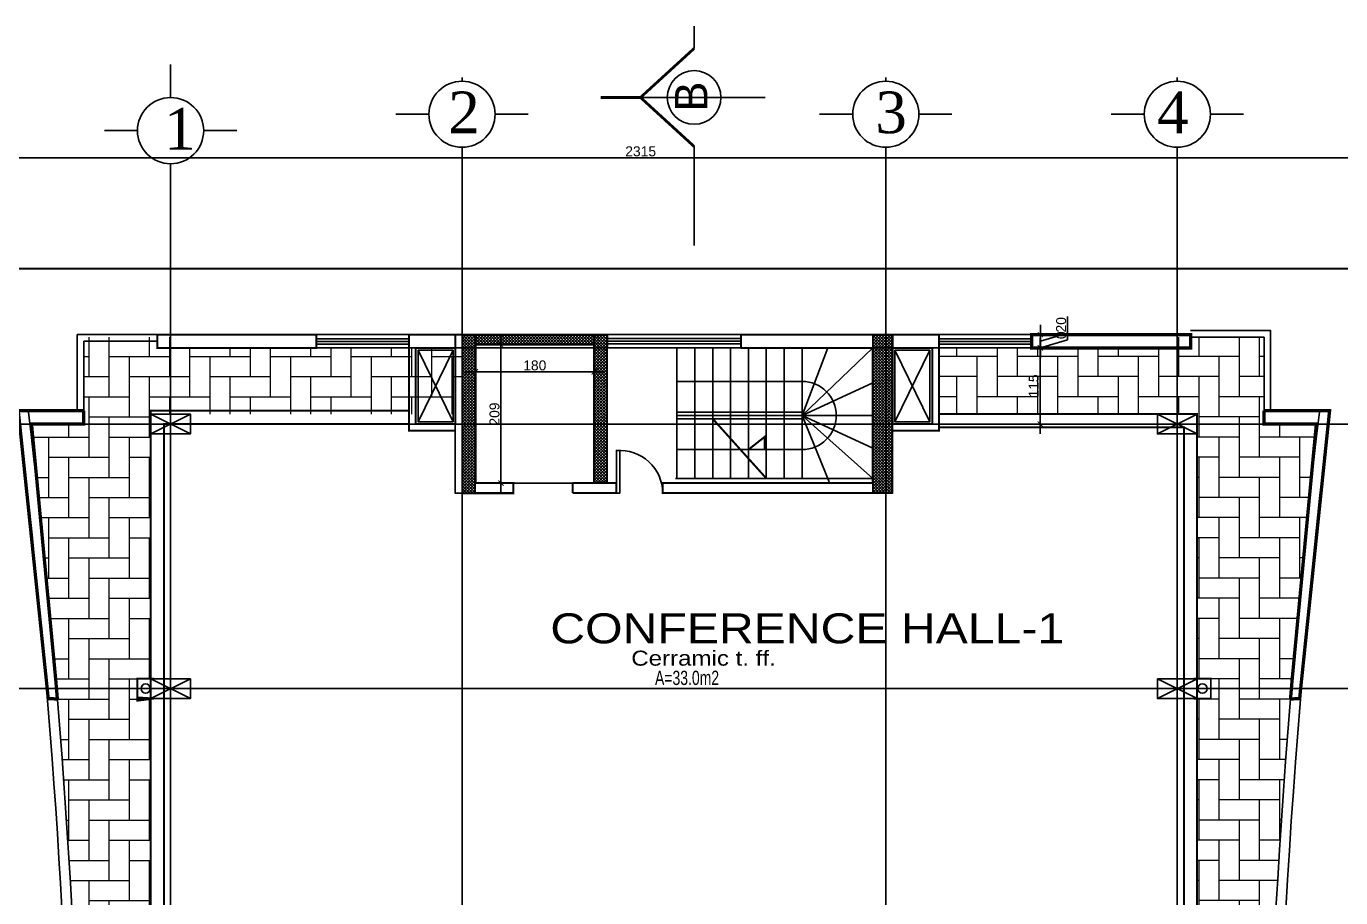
# Model space of a CAD drawing. Extents: x 250879 to 348495, y -51522 to -9360.
# Drawn here: x 294194 to 296180, y -41288 to -39971 of the extents above; entities that cross this region are included whole.
import ezdxf

# ---------------------------------------------------------------- set-up
doc = ezdxf.new("R2010")
doc.units = 0
doc.layers.get('0').update_dxf_attribs({"linetype": 'CONTINUOUS'})
doc.layers.get('DEFPOINTS').update_dxf_attribs({"color": 9, "linetype": 'CONTINUOUS'})
for name, color, linetype, lineweight in [('A-text finishing', 6, 'CONTINUOUS', 13), ('A-text function', 30, 'CONTINUOUS', 20), ('FURN', 126, 'CONTINUOUS', 9)]:
    doc.layers.add(name, color=color, linetype=linetype, lineweight=lineweight)
for name, color, linetype in [('AXIS', 1, 'CONTINUOUS'), ('COLUMN', 5, 'CONTINUOUS'), ('DIM', 3, 'CONTINUOUS'), ('FURNITURE', 4, 'CONTINUOUS'), ('TEXT', 3, 'CONTINUOUS'), ('WALL', 7, 'CONTINUOUS'), ('WALL1', 2, 'CONTINUOUS')]:
    doc.layers.add(name, color=color, linetype=linetype)
doc.styles.add('ARIAL', font='BOD_CR.TTF', dxfattribs={"width": 1.199999999999999})
doc.styles.get("Standard").update_dxf_attribs({"font": 'sanss___.ttf', "height": 15})
doc.styles.add('style2', font='romantic.ttf', dxfattribs={"height": 50})
doc.dimstyles.new('STANDARD$0', dxfattribs={"dimscale": 0, "dimtxt": 12, "dimasz": 8, "dimexe": 15, "dimexo": 0.0625, "dimgap": 2, "dimtad": 1, "dimdec": 0, "dimzin": 0, "dimdsep": 46, "dimtxsty": 'Standard', "dimblk1": 'ARCHTICK', "dimblk2": 'ARCHTICK', "dimsah": 1, "dimcen": 0.09, "dimdle": 15, "dimclrd": 3, "dimclre": 3, "dimclrt": 3, "dimazin": 0, "dimtfac": 1, "dimtdec": 0, "dimtofl": 0, "dimtmove": 1, "dimatfit": 3, "dimldrblk": 'ARCHTICK', "dimfxl": 1.045499999999997, "dimfxlon": 1, "dimtolj": 1, "dimtzin": 0, "dimarcsym": 0})
pattern_1 = [(45, (14986.11598237097, -20279.16520215265), (-2.245064030267288, 2.245064030267288), []), (135, (14986.11598237097, -20279.16520215265), (-2.245064030267288, -2.245064030267288), [])]

# ---------------------------------------------------------------- blocks, each defined once
blk = doc.blocks.new('_ARCHTICK')
at = {"color": 0, "linetype": 'ByBlock', "const_width": 0.15}
blk.add_lwpolyline([(-0.5, -0.5), (0.5, 0.5)], dxfattribs=at)
blk = doc.blocks.new('*D22')
at = {"layer": 'DEFPOINTS', "color": 0, "linetype": 'Continuous', "transparency": 16777216}
for p in [(159633.4182129309, -32668.27155287028), (157318.4182129309, -32770.04197744268), (159633.4182129309, -32770.04197744268)]:
    blk.add_point(p, dxfattribs=at)
at = {"layer": 'WALL', "color": 3, "linetype": 'Continuous', "lineweight": -2, "transparency": 16777216}
for p, q in [((157318.4182129309, -32669.31705287028), (157318.4182129309, -32653.27155287028)), ((159633.4182129309, -32669.31705287028), (159633.4182129309, -32653.27155287028)), ((157303.4182129309, -32668.27155287028), (159648.4182129309, -32668.27155287028))]:
    blk.add_line(p, q, dxfattribs=at)
at = {"layer": 'WALL', "color": 3, "linetype": 'Continuous', "lineweight": -2, "transparency": 16777216, "xscale": 8, "yscale": 8, "zscale": 8, "rotation": 180}
blk.add_blockref('_ARCHTICK', (157318.4182129309, -32668.27155287028), dxfattribs=at)
at = {"layer": 'WALL', "color": 3, "linetype": 'Continuous', "lineweight": -2, "transparency": 16777216, "xscale": 8, "yscale": 8, "zscale": 8}
blk.add_blockref('_ARCHTICK', (159633.4182129309, -32668.27155287028), dxfattribs=at)
at = {"layer": 'WALL', "color": 3, "linetype": 'Continuous', "transparency": 16777216, "insert": (158475.9182129309, -32658.53492735588), "char_height": 15, "attachment_point": 5}
blk.add_mtext('\\A1;2315', dxfattribs=at)
blk = doc.blocks.new('COLUMN')
at = {"layer": 'AXIS'}
for p, q in [((236924.6994773077, -9644.256519553426), (236984.6994773077, -9674.256519553426)), ((236984.6994773077, -9644.256519553426), (236924.6994773077, -9674.256519553426))]:
    blk.add_line(p, q, dxfattribs=at)
at = {"layer": 'COLUMN'}
blk.add_lwpolyline([(236924.6994773077, -9644.256519553426), (236984.6994773077, -9644.256519553426), (236984.6994773077, -9674.256519553426), (236924.6994773077, -9674.256519553426)], close=True, dxfattribs=at)
blk = doc.blocks.new('*D1985')
at = {"layer": 'DEFPOINTS', "color": 0, "linetype": 'Continuous', "transparency": 16777216}
for p in [(295673.2597808946, -40456.8335801827), (295726.1825506064, -40456.8335801827), (295666.1825506064, -40571.99816644875)]:
    blk.add_point(p, dxfattribs=at)
at = {"layer": 'WALL', "color": 3, "linetype": 'Continuous', "lineweight": -2, "transparency": 16777216}
for p, q in [((295725.1370506064, -40456.8335801827), (295741.1825506064, -40456.8335801827)), ((295726.1825506064, -40586.99816644875), (295726.1825506064, -40441.8335801827)), ((295725.1370506064, -40571.99816644875), (295741.1825506064, -40571.99816644875))]:
    blk.add_line(p, q, dxfattribs=at)
at = {"layer": 'WALL', "color": 3, "linetype": 'Continuous', "lineweight": -2, "transparency": 16777216, "xscale": 8, "yscale": 8, "zscale": 8}
for p, rotation in [((295726.1825506064, -40456.8335801827), 90), ((295726.1825506064, -40571.99816644875), 270)]:
    blk.add_blockref('_ARCHTICK', p, dxfattribs=dict(at, rotation=rotation))
at = {"layer": 'WALL', "color": 3, "linetype": 'Continuous', "transparency": 16777216, "insert": (295716.4562131578, -40514.41587331567), "char_height": 15, "attachment_point": 5, "rotation": 90}
blk.add_mtext('\\A1;115', dxfattribs=at)
blk = doc.blocks.new('*D1986')
at = {"layer": 'DEFPOINTS', "color": 0, "linetype": 'Continuous', "transparency": 16777216}
for p in [(294902.0736401678, -40452.35892066053), (294911.2821505527, -40452.35892066053), (294902.0736401678, -40661.41384755042)]:
    blk.add_point(p, dxfattribs=at)
at = {"layer": 'WALL', "color": 3, "linetype": 'Continuous', "lineweight": -2, "transparency": 16777216}
for p, q in [((294911.2821505527, -40676.41384755042), (294911.2821505527, -40437.35892066053)), ((294910.2366505527, -40452.35892066053), (294926.2821505527, -40452.35892066053)), ((294910.2366505527, -40661.41384755042), (294926.2821505527, -40661.41384755042))]:
    blk.add_line(p, q, dxfattribs=at)
at = {"layer": 'WALL', "color": 3, "linetype": 'Continuous', "lineweight": -2, "transparency": 16777216, "xscale": 8, "yscale": 8, "zscale": 8}
for p, rotation in [((294911.2821505527, -40452.35892066053), 90), ((294911.2821505527, -40661.41384755042), 270)]:
    blk.add_blockref('_ARCHTICK', p, dxfattribs=dict(at, rotation=rotation))
at = {"layer": 'WALL', "color": 3, "linetype": 'Continuous', "transparency": 16777216, "insert": (294901.5558131041, -40556.88638410543), "char_height": 15, "attachment_point": 5, "rotation": 90}
blk.add_mtext('\\A1;209', dxfattribs=at)
blk = doc.blocks.new('*D1987')
at = {"layer": 'DEFPOINTS', "color": 0, "linetype": 'Continuous', "transparency": 16777216}
for p in [(294872.4762787087, -40483.25682378446), (294872.4762787087, -40493.11784974261), (295052.2444552114, -40483.25682378446)]:
    blk.add_point(p, dxfattribs=at)
at = {"layer": 'WALL', "color": 3, "linetype": 'Continuous', "lineweight": -2, "transparency": 16777216}
for p, q in [((295067.2444552114, -40493.11784974261), (294857.4762787087, -40493.11784974261)), ((294872.4762787087, -40492.07234974261), (294872.4762787087, -40508.11784974261)), ((295052.2444552114, -40492.07234974261), (295052.2444552114, -40508.11784974261))]:
    blk.add_line(p, q, dxfattribs=at)
at = {"layer": 'WALL', "color": 3, "linetype": 'Continuous', "lineweight": -2, "transparency": 16777216, "xscale": 8, "yscale": 8, "zscale": 8, "rotation": 180}
blk.add_blockref('_ARCHTICK', (294872.4762787087, -40493.11784974261), dxfattribs=at)
at = {"layer": 'WALL', "color": 3, "linetype": 'Continuous', "lineweight": -2, "transparency": 16777216, "xscale": 8, "yscale": 8, "zscale": 8}
blk.add_blockref('_ARCHTICK', (295052.2444552114, -40493.11784974261), dxfattribs=at)
at = {"layer": 'WALL', "color": 3, "linetype": 'Continuous', "transparency": 16777216, "insert": (294962.3603669601, -40483.39151229405), "char_height": 15, "attachment_point": 5}
blk.add_mtext('\\A1;180', dxfattribs=at)
blk = doc.blocks.new('*D1988')
at = {"layer": 'DEFPOINTS', "color": 0, "linetype": 'Continuous', "transparency": 16777216}
for p in [(295673.4261351922, -40456.8335801827), (295719.4759709649, -40456.83358018203), (295726.348904904, -40456.83358018203)]:
    blk.add_point(p, dxfattribs=at)
at = {"layer": 'WALL', "color": 3, "linetype": 'Continuous', "lineweight": -2, "transparency": 16777216}
for p, q in [((295767.5279172497, -40444.47987647866), (295767.5279172497, -40430.93255137578)), ((295725.303404904, -40456.8335801827), (295741.348904904, -40456.8335801827)), ((295725.303404904, -40456.83358018203), (295741.348904904, -40456.83358018203)), ((295726.348904904, -40456.83358018236), (295767.5279172497, -40444.47987647866)), ((295726.348904904, -40456.83358018203), (295726.348904904, -40448.83358018203)), ((295726.348904904, -40456.8335801827), (295726.348904904, -40464.8335801827)), ((295726.348904904, -40456.8335801827), (295726.348904904, -40456.83358018203))]:
    blk.add_line(p, q, dxfattribs=at)
at = {"layer": 'WALL', "color": 3, "linetype": 'Continuous', "lineweight": -2, "transparency": 16777216, "xscale": 8, "yscale": 8, "zscale": 8}
for p, rotation in [((295726.348904904, -40456.8335801827), 90), ((295726.348904904, -40456.83358018203), 270)]:
    blk.add_blockref('_ARCHTICK', p, dxfattribs=dict(at, rotation=rotation))
at = {"layer": 'WALL', "color": 3, "linetype": 'Continuous', "transparency": 16777216, "insert": (295757.8015798011, -40437.70621392717), "char_height": 15, "attachment_point": 5, "rotation": 90}
blk.add_mtext('\\A1;0', dxfattribs=at)
blk = doc.blocks.new('*D1989')
at = {"layer": 'DEFPOINTS', "color": 0, "linetype": 'Continuous', "transparency": 16777216}
for p in [(295719.4759709649, -40436.83358018268), (295726.348904904, -40436.83358018268), (295719.4759709649, -40456.83358018203)]:
    blk.add_point(p, dxfattribs=at)
at = {"layer": 'WALL', "color": 3, "linetype": 'Continuous', "lineweight": -2, "transparency": 16777216}
for p, q in [((295767.5279172497, -40434.47987647865), (295767.5279172497, -40409.28646084079)), ((295725.303404904, -40436.83358018268), (295741.348904904, -40436.83358018268)), ((295726.348904904, -40471.83358018203), (295726.348904904, -40421.83358018268)), ((295726.348904904, -40446.83358018236), (295767.5279172497, -40434.47987647865)), ((295725.303404904, -40456.83358018203), (295741.348904904, -40456.83358018203))]:
    blk.add_line(p, q, dxfattribs=at)
at = {"layer": 'WALL', "color": 3, "linetype": 'Continuous', "lineweight": -2, "transparency": 16777216, "xscale": 8, "yscale": 8, "zscale": 8}
for p, rotation in [((295726.348904904, -40436.83358018268), 90), ((295726.348904904, -40456.83358018203), 270)]:
    blk.add_blockref('_ARCHTICK', p, dxfattribs=dict(at, rotation=rotation))
at = {"layer": 'WALL', "color": 3, "linetype": 'Continuous', "transparency": 16777216, "insert": (295757.8015798011, -40421.88316865967), "char_height": 15, "attachment_point": 5, "rotation": 90}
blk.add_mtext('\\A1;20', dxfattribs=at)
blk = doc.blocks.new('ST')
at = {"layer": 'WALL', "linetype": 'Continuous'}
for p, q in [((289093.859654509, -12839.65465547016), (289282.859654509, -12839.65465547016)), ((289093.859654509, -12942.85053310881), (289282.859654509, -12942.85053310881))]:
    blk.add_line(p, q, dxfattribs=at)
at = {"layer": 'WALL', "linetype": 'Continuous', "const_width": 3}
for points in [[(289147.859654509, -12896.25259428949), (289228.859654509, -12986.40454898872)], [(289201.859654509, -12942.85053310881), (289226.3891289011, -12923.43891227071), (289226.3891289011, -12942.85053310881)]]:
    blk.add_lwpolyline(points, dxfattribs=at)
at = {"layer": 'WALL', "linetype": 'Continuous'}
blk.add_arc((289282.859654509, -12891.25259428949), 51.59793881932274, 270, 90, dxfattribs=at)
blk = doc.blocks.new('sec')
at = {"layer": 'WALL'}
for p, q in [((0, 105.8532076054325), (0, 319.4481774866144)), ((0, 105.8532076054325), (-115.7147705813695, 0)), ((-115.7147705813695, 0), (153.6676689041051, 0)), ((0, -105.8532076054325), (0, -153.7743780556848))]:
    blk.add_line(p, q, dxfattribs=at)
at = {"layer": 'WALL', "const_width": 6}
for points in [[(0, 105.8532076054325), (-115.7147705813695, 0), (-201.5248270763404, 0)], [(0, -105.8532076054325), (-115.7147705813695, 0)]]:
    blk.add_lwpolyline(points, dxfattribs=at)
at = {"layer": 'WALL'}
blk.add_circle((0, 0), 57.93203715517807, dxfattribs=at)
blk = doc.blocks.new('site77')
at = {"layer": 'WALL', "linetype": 'Continuous', "const_width": 3}
blk.add_lwpolyline([(159633.4182129309, -32835.69352747884), (157318.4182129309, -32835.69352747884), (157318.4182129309, -36546.69352747884), (159235.4182129309, -36546.69352747884)], dxfattribs=at)
at = {"layer": 'WALL', "linetype": 'Continuous'}
dim = blk.add_linear_dim(base=(159633.4182129309, -32668.27155287028), p1=(157318.4182129309, -32770.04197744268), p2=(159633.4182129309, -32770.04197744268), dimstyle='STANDARD$0', override={"dimscale": 1}, dxfattribs=at)
dim.commit()
dim.dimension.update_dxf_attribs({"geometry": '*D22', "text_midpoint": (158475.9182129309, -32658.53492735588)})

msp = doc.modelspace()

# ---------------------------------------------------------------- hatches: boundary and pattern name
at = {"layer": 'AXIS'}
h = msp.add_hatch(dxfattribs=at)
h.set_pattern_fill('ANSI37', color=256, style=0)
h.set_pattern_definition([(135, (575359.1308998347, -20279.16520215265), (2.245064030267288, 2.245064030267288), []), (45.00000000000001, (575359.1308998347, -20279.16520215265), (2.245064030267288, -2.245064030267288), [])])
h.paths.add_polyline_path([(294852.8978194802, -40436.8335801827), (294852.8978194802, -40676.52944261944), (294872.1348069315, -40676.52944261944), (294872.1348069315, -40436.8335801827)])
h = msp.add_hatch(dxfattribs=at)
h.set_pattern_fill('ANSI37', color=256, style=0)
h.set_pattern_definition(pattern_1)
h.paths.add_polyline_path([(295060.6120752744, -40436.8335801827), (294872.1348069315, -40436.83358018269), (294872.1348069315, -40571.99816644875), (294872.8978194802, -40571.99816644875), (294872.8978194802, -40451.8335801827), (295060.6120752743, -40451.8335801827)])
h = msp.add_hatch(dxfattribs=at)
h.set_pattern_fill('ANSI37', color=256, style=0)
h.set_pattern_definition([(45, (14977.11598237097, -20279.16520215265), (-2.245064030267288, 2.245064030267288), []), (135, (14977.11598237097, -20279.16520215265), (-2.245064030267288, -2.245064030267288), [])])
h.paths.add_polyline_path([(295071.6120752743, -40436.8335801827), (295051.6120752743, -40436.8335801827), (295051.6120752743, -40451.8335801827), (295071.6120752743, -40451.8335801827)])
h.paths.add_polyline_path([(295066.6120752743, -40451.8335801827), (295051.6120752743, -40451.8335801827), (295051.6120752743, -40571.99816644875), (295066.6120752744, -40571.99816644875)])
h.paths.add_polyline_path([(295071.6120752743, -40456.8335801827), (295071.6120752743, -40451.8335801827), (295066.6120752743, -40451.8335801827), (295066.6120752743, -40571.99816644875), (295071.6120752743, -40571.99816644874)])
h.paths.add_polyline_path([(295071.6120752743, -40571.99816644875), (295066.6120752743, -40571.99816644875), (295066.6120752743, -40661.26470222425), (295071.6120752743, -40661.26470222426)])
h.paths.add_polyline_path([(295066.6120752743, -40571.99816644875), (295051.6120752743, -40571.99816644874), (295051.6120752743, -40661.26470222425), (295066.6120752743, -40661.26470222425)])
h = msp.add_hatch(dxfattribs=at)
h.set_pattern_fill('ANSI37', color=256, style=0)
h.set_pattern_definition(pattern_1)
h.paths.add_polyline_path([(295473.1120752742, -40676.52944261944), (295473.1120752742, -40436.8335801827), (295503.1120752742, -40436.8335801827), (295503.1120752742, -40676.52944261944)])
at = {"layer": 'FURN'}
h = msp.add_hatch(dxfattribs=at)
h.set_pattern_fill('AR-HBONE', color=256, scale=0.3, angle=45, style=0)
h.set_pattern_definition([(270, (571138.0407088278, -63664.99571701077), (30.47999999999999, -30.48), [91.44, -30.48]), (360, (571138.0407088278, -63695.47569623517), (30.47999999999999, -30.48), [91.44, -30.48])])
h.paths.add_polyline_path([(294280.3021226796, -41772.16275271467), (294381.987101311, -41772.16275271467), (294381.987101311, -41757.1627527147), (294381.987101311, -41372.16275271467), (294296.987101311, -41372.16275271467), (294267.333293531, -41372.16275271467, -0.008289016994481058)])
h.paths.add_polyline_path([(294267.333293531, -41372.16275271467), (294381.987101311, -41372.16275271467), (294381.987101311, -41357.16275271462), (294381.9871013111, -40971.9981664487), (294241.0448275835, -40971.9981664487, -0.008305940186787191)])
h.paths.add_polyline_path([(294241.0448275835, -40971.99816644869), (294381.9871013112, -40971.99816644869), (294381.9871013112, -40571.83358018272), (294203.9102582296, -40571.83358018272), (294218.01912086, -40723.87162116193, -0.005160975698332181)])
h.paths.add_polyline_path([(294280.9237467226, -40551.83358018563), (294280.7591604569, -40551.83358018563), (294280.7591604569, -40571.83358018272), (294381.9871013111, -40571.83358018272), (294381.9871013111, -40556.83358018269), (294411.9871013111, -40556.83358018268), (294411.9871013111, -40440.77022559416), (294391.9871013112, -40440.77022559413), (294280.9237467226, -40440.77022559411)])
h.paths.add_polyline_path([(294852.4639794636, -40456.83358018257), (294411.9871013111, -40456.83358018259), (294411.9871013112, -40556.83358018268), (294852.4639794636, -40556.83358018268)])
h = msp.add_hatch(dxfattribs=at)
h.set_pattern_fill('AR-HBONE', color=256, scale=0.3, angle=45, style=0)
h.set_pattern_definition([(270, (19207.20617337798, -63664.99571701077), (-30.47999999999999, -30.48), [91.44, -30.48]), (180, (19207.20617337798, -63695.47569623517), (-30.47999999999999, -30.48), [91.44, -30.48])])
h.paths.add_polyline_path([(296063.4349426306, -41972.08045958171), (295963.2597808946, -41972.08045958171), (295963.2597808946, -41772.16275271467), (296064.9447595261, -41772.16275271467, 0.004140532033175141)])
h.paths.add_polyline_path([(296064.9447595261, -41772.16275271467), (295963.2597808947, -41772.16275271467), (295963.2597808947, -41757.1627527147), (295963.2597808947, -41372.16275271467), (296048.2597808947, -41372.16275271467), (296077.9135886747, -41372.16275271467, 0.008289016994481058)])
h.paths.add_polyline_path([(296077.9135886747, -41372.16275271467), (295963.2597808947, -41372.16275271467), (295963.2597808947, -41357.16275271462), (295963.2597808946, -40971.9981664487), (296104.2020546222, -40971.9981664487, 0.008305940186787191)])
h.paths.add_polyline_path([(296104.2020546222, -40971.99816644869), (295963.2597808946, -40971.99816644869), (295963.2597808946, -40571.83358018272), (296141.3366239761, -40571.83358018272), (296127.2277613457, -40723.87162116193, 0.005160975698332181)])
h.paths.add_polyline_path([(296064.3231354831, -40551.83358018563), (296064.4877217488, -40551.83358018563), (296064.4877217488, -40571.83358018272), (295963.2597808946, -40571.83358018272), (295963.2597808946, -40556.83358018269), (295933.2597808946, -40556.83358018268), (295933.2597808946, -40440.77022559416), (295953.2597808946, -40440.77022559413), (296064.3231354831, -40440.77022559411)])
h.paths.add_polyline_path([(295573.1120752743, -40456.83358018254), (295573.1120752743, -40556.83358018268), (295933.2597808946, -40556.83358018268), (295933.2597808946, -40456.83358018253)])

# ---------------------------------------------------------------- linework, layer by layer
at = {"layer": 'AXIS'}
for p, q in [((294411.9871013111, -40078.32967074159), (294411.9871013111, -40028.32967074159)), ((294852.4639794636, -40048.15816828093), (294852.4639794636, -40053.55728082845)), ((295492.7829027422, -40048.15816828093), (295492.7829027422, -40053.55728082845)), ((295933.2597808946, -40048.15816828093), (295933.2597808946, -40053.55728082845)), ((294411.9871013111, -40072.93055819407), (294411.9871013111, -40078.32967074159)), ((294802.4639794636, -40103.55728082845), (294752.4639794636, -40103.55728082845)), ((294902.4639794636, -40103.55728082845), (294952.4639794636, -40103.55728082845)), ((295442.7829027422, -40103.55728082845), (295392.7829027422, -40103.55728082845)), ((295542.7829027422, -40103.55728082845), (295592.7829027422, -40103.55728082845)), ((295883.2597808946, -40103.55728082845), (295833.2597808946, -40103.55728082845)), ((295983.2597808946, -40103.55728082845), (296033.2597808946, -40103.55728082845)), ((294361.9871013111, -40128.32967074159), (294311.9871013111, -40128.32967074159)), ((294461.9871013111, -40128.32967074159), (294511.9871013111, -40128.32967074159)), ((294852.4639794636, -40153.15816828093), (294852.4639794636, -44032.15051640145)), ((294852.4639794636, -40153.55728082845), (294852.4639794636, -40203.55728082845)), ((295492.7829027422, -40153.55728082845), (295492.7829027422, -44025.19644156264)), ((295492.7829027422, -40153.55728082845), (295492.7829027422, -40203.55728082845)), ((295933.2597808946, -40153.15816828093), (295933.2597808946, -43803.29106769748)), ((295933.2597808946, -40153.55728082845), (295933.2597808946, -40203.55728082845)), ((294411.987101311, -40177.93055819408), (294411.9871013111, -43803.29106769748)), ((294411.9871013111, -40178.32967074159), (294411.9871013111, -40228.32967074159)), ((294839.0053780585, -40460.44577980888), (294785.9348846274, -40568.55942828822)), ((294785.9348846274, -40460.44577980888), (294839.0053780585, -40568.55942828822)), ((295506.4078584449, -40460.44577980888), (295559.478351876, -40568.55942828822)), ((295559.478351876, -40460.44577980888), (295506.4078584449, -40568.55942828822)), ((293691.6061796174, -40571.99816644875), (296394.0046068593, -40571.99816644875)), ((293704.6041258209, -40971.99816644875), (296394.0046068593, -40971.99816644875))]:
    msp.add_line(p, q, dxfattribs=at)
for centre in [(294852.4639794636, -40103.55728082845), (295492.7829027422, -40103.55728082845), (295933.2597808946, -40103.55728082845), (294411.9871013111, -40128.32967074159)]:
    msp.add_circle(centre, 50, dxfattribs=at)
at = {"layer": 'COLUMN'}
for points in [[(294872.1348069315, -40676.52944261944), (294872.1348069315, -40436.8335801827), (294842.1348069315, -40436.8335801827), (294842.1348069315, -40676.52944261944)], [(295473.1120752742, -40676.52944261944), (295473.1120752742, -40436.8335801827), (295503.1120752742, -40436.8335801827), (295503.1120752742, -40676.52944261944)]]:
    msp.add_lwpolyline(points, close=True, dxfattribs=at)
at = {"layer": 'FURNITURE', "ltscale": 3}
for p, q in [((294632.1534556088, -40436.8335801827), (294842.3011612291, -40436.8335801827)), ((295273.801161229, -40436.8335801827), (295071.778429572, -40436.8335801827)), ((295713.4261351923, -40436.8335801827), (295503.2784295719, -40436.8335801827)), ((294632.1534556087, -40443.29282158825), (294772.3011612291, -40443.29282158825)), ((294632.1534556087, -40451.29282158825), (294772.3011612291, -40451.29282158825)), ((294632.1534556088, -40456.8335801827), (294772.3011612291, -40456.8335801827)), ((295273.801161229, -40442.8335801827), (295071.778429572, -40442.8335801827)), ((295273.801161229, -40446.8335801827), (295071.778429572, -40446.8335801827)), ((295273.801161229, -40450.8335801827), (295071.778429572, -40450.8335801827)), ((295177.2521723082, -40654.2010959027), (295177.2521723082, -40456.8335801827)), ((295204.2521723082, -40654.2010959027), (295204.2521723082, -40456.8335801827)), ((295231.2521723082, -40654.2010959027), (295231.2521723082, -40456.8335801827)), ((295258.2521723082, -40654.2010959027), (295258.2521723082, -40456.8335801827)), ((295285.2521723082, -40654.2010959027), (295285.2521723082, -40456.8335801827)), ((295312.2521723082, -40654.2010959027), (295312.2521723082, -40456.8335801827)), ((295339.2521723082, -40654.2010959027), (295339.2521723082, -40456.8335801827)), ((295366.2521723082, -40654.2010959027), (295366.2521723082, -40456.8335801827)), ((295473.1120752742, -40456.8335801827), (295366.2521723082, -40559.04914120347)), ((295366.2521723082, -40559.04914120347), (295405.1784703009, -40456.83358018271)), ((295713.4261351923, -40443.29282158825), (295573.2784295719, -40443.29282158825)), ((295713.4261351923, -40451.29282158825), (295573.2784295719, -40451.29282158825)), ((295713.4261351923, -40456.8335801827), (295573.2784295719, -40456.8335801827)), ((295366.2521723082, -40559.04914120347), (295473.1120752742, -40509.65784505208)), ((295366.2521723082, -40554.04914120348), (295177.2521723082, -40554.04914120348)), ((295366.2521723082, -40559.04914120347), (295177.2521723082, -40559.04914120347)), ((295366.2521723082, -40559.04914120347), (295473.1120752742, -40559.04914120347)), ((295473.1120752742, -40654.20109590269), (295366.2521723082, -40559.04914120347)), ((295366.2521723082, -40559.04914120347), (295473.1120752742, -40608.44043735488)), ((295366.2521723082, -40559.04914120347), (295407.0825980876, -40659.2010959027)), ((295366.2521723082, -40564.04914120347), (295177.2521723082, -40564.04914120347))]:
    msp.add_line(p, q, dxfattribs=at)
at = {"layer": 'FURNITURE'}
msp.add_line((294929.7992644612, -40661.26470222425), (295019.7992644612, -40661.26470222425), dxfattribs=at)
for points in [[(294270.9237467226, -40551.83358018271), (294270.9237467227, -40436.83358018254), (294391.9871013113, -40436.8335801826)], [(296074.3231354831, -40551.83358018271), (296074.3231354831, -40430.7702255941), (295953.2597808946, -40430.77022559416)]]:
    msp.add_lwpolyline(points, dxfattribs=at)
for points in [[(296064.3231354831, -40440.7702255941), (296064.3231354831, -40551.83358018263), (296064.3231354831, -40440.7702255941), (295953.2597808947, -40440.77022559416)], [(294280.9237467227, -40446.83358018254), (294280.9237467226, -40551.83358018263), (294280.9237467227, -40446.83358018254), (294391.9871013112, -40446.8335801826)]]:
    msp.add_lwpolyline(points, close=True, dxfattribs=at)
at = {"layer": 'FURNITURE', "ltscale": 3}
msp.add_lwpolyline([(295174.8124549125, -40654.2010959027), (295473.1120752742, -40654.2010959027), (295473.1120752742, -40456.8335801827), (295071.6120752743, -40456.8335801827), (295071.6120752743, -40661.26470222425), (295085.8124549125, -40661.26470222425)], dxfattribs=at)
at = {"layer": 'FURNITURE', "linetype": 'Continuous', "flags": 128}
msp.add_lwpolyline([(295085.8124549125, -40676.26470222431), (295085.8124549125, -40611.95938515374), (295090.8124549125, -40611.95938515374), (295090.8124549125, -40676.26470222431), (295085.8124549125, -40676.26470222431)], dxfattribs=at)
at = {"layer": 'FURNITURE', "linetype": 'Continuous'}
msp.add_arc((295090.4811765757, -40677.12936761023), 65.33700004860707, 0.7582705560887568, 94.09762019347416, dxfattribs=at)
msp.add_arc((295090.4811765757, -40677.12936761023), 65.33700004860707, 0.7582705560887568, 94.09762019347416, dxfattribs=at)
msp.add_arc((295090.4811765757, -40677.12936761023), 65.33700004860707, 0.7582705560887568, 94.09762019347416, dxfattribs=at)
at = {"layer": 'WALL', "linetype": 'Continuous'}
for p, q in [((295953.4261351923, -40456.83358018252), (294392.1534556089, -40456.8335801826)), ((294632.1534556087, -40447.29282158825), (294772.3011612291, -40447.29282158825)), ((295713.4261351923, -40447.29282158825), (295573.2784295719, -40447.29282158825)), ((295051.6120752743, -40571.26470222422), (295051.6120752743, -40661.26470222437)), ((295155.8124549125, -40676.26470222431), (295155.8124549125, -40661.26470222419)), ((294382.151687574, -40956.99816644506), (294361.6135038618, -40956.998166445)), ((294361.6135038618, -40956.998166445), (294361.6135038616, -40986.998166445)), ((295983.9625508758, -40986.99816644724), (295958.2597808946, -40986.99816644724)), ((295983.9625508758, -40986.99816644724), (295958.2597808946, -40986.99816644724))]:
    msp.add_line(p, q, dxfattribs=at)
at = {"layer": 'WALL', "ltscale": 3}
for p, q in [((294736.8545411549, -40456.8335801827), (294634.3405281233, -40456.8335801827)), ((294736.8545411549, -40456.8335801827), (294634.3405281233, -40456.8335801827)), ((295085.8124549125, -40676.26470222431), (295085.8124549125, -40661.26470222431)), ((295085.8124549125, -40676.26470222425), (295085.8124549125, -40661.26470222425)), ((295085.8124549125, -40676.26470222425), (295085.8124549125, -40661.26470222425))]:
    msp.add_line(p, q, dxfattribs=at)
at = {"layer": 'WALL', "linetype": 'Continuous', "ltscale": 3}
msp.add_line((294367.1516875785, -40986.99816645022), (294382.1516875773, -40986.99816645018), dxfattribs=at)
at = {"layer": 'WALL', "linetype": 'Continuous', "ltscale": 3, "const_width": 5}
for points in [[(295953.4261351926, -40440.77022559419), (295953.4261351922, -40436.83358018252), (295713.4261351923, -40436.83358018257), (295713.4261351923, -40456.8335801827), (295713.4261351923, -40456.83358018252), (295713.4261351922, -40456.83358018235), (295953.4261351923, -40456.83358018252), (295953.4261351926, -40440.77022559212), (295953.4261351923, -40440.77022559419)], [(294280.7591604565, -40551.83358018239), (294181.8225150449, -40551.83358018271), (294227.1034656439, -40986.99816644871), (294240.8931994475, -40987.75889773412)], [(294238.6208729528, -40960.60632855247), (294201.8225150449, -40571.83358018271), (294280.7591604565, -40571.83358018271), (294280.7591604565, -40551.83358018271)], [(296064.4877217492, -40551.83358018239), (296163.4243671608, -40551.83358018271), (296118.1434165618, -40986.99816644871), (296104.3536827582, -40987.75889773412)], [(296106.6260092529, -40960.60632855247), (296143.4243671608, -40571.83358018271), (296064.4877217492, -40571.83358018271), (296064.4877217492, -40551.83358018271)], [(294240.8931994475, -40987.75889773412), (294238.6208729528, -40960.60632855247)], [(296104.3536827582, -40987.75889773412), (296106.6260092529, -40960.60632855247)]]:
    msp.add_lwpolyline(points, dxfattribs=at)
at = {"layer": 'WALL', "linetype": 'Continuous', "const_width": 3}
for points in [[(294392.1534556089, -40436.83358018252), (294392.1534556089, -40456.8335801826), (294632.1534556087, -40456.83358018252), (294632.1534556087, -40436.8335801827), (294392.1534556088, -40436.83358015165)], [(294842.3011612291, -40436.8335801827), (294782.3011612291, -40436.8335801827), (294772.3011612291, -40436.8335801827), (294772.3011612291, -40571.99816644875), (294772.3011612291, -40581.99816644875), (294842.3011612291, -40581.99816644875)], [(294842.3011612291, -40436.8335801827), (294842.3011612291, -40456.83358018252), (294782.3011612291, -40456.83358018252), (294782.3011612291, -40571.99816644875), (294842.3011612291, -40571.99816644875), (294842.3011612291, -40456.83358018252)], [(295051.778429572, -40436.8335801827), (294842.3011612294, -40436.8335801827)], [(294872.8978194802, -40451.8335801827), (294872.8978194802, -40436.8335801827), (294852.8978194802, -40436.8335801827), (294852.8978194802, -40676.52944261944), (294929.7992644612, -40676.52944261944), (294929.7992644612, -40661.26470222425), (294872.8978194802, -40661.26470222425), (294872.8978194802, -40436.8335801827)], [(295071.6120752743, -40436.8335801827), (295051.6120752743, -40436.8335801827), (295051.6120752743, -40661.26470222425)], [(295071.778429572, -40456.8335801827), (295071.778429572, -40436.8335801827), (295051.778429572, -40436.8335801827)], [(295493.2784295719, -40436.8335801827), (295273.801161229, -40436.8335801827)], [(295273.801161229, -40456.8335801827), (295273.801161229, -40436.8335801827), (295293.801161229, -40436.8335801827)], [(295503.1120752742, -40436.8335801827), (295503.1120752742, -40456.83358018252), (295563.1120752742, -40456.83358018252), (295563.1120752742, -40571.99816644875), (295503.1120752742, -40571.99816644875), (295503.1120752742, -40456.83358018252)], [(295503.1120752742, -40436.8335801827), (295563.1120752743, -40436.8335801827), (295573.1120752743, -40436.8335801827), (295573.1120752743, -40571.99816644875), (295573.1120752743, -40581.99816644875), (295503.1120752742, -40581.99816644875)], [(295051.6120752743, -40451.8335801827), (294872.8978194802, -40451.8335801827), (294872.8978194802, -40661.26470222425)], [(295071.6120752743, -40456.8335801827), (295071.6120752743, -40661.26470222425)], [(295273.6348069314, -40456.8335801827), (295473.1120752742, -40456.8335801827), (295473.1120752742, -40661.26470222425), (295155.8124549125, -40661.26470222425), (295155.8124549125, -40676.26470222425), (295493.1120752742, -40676.26470222425)], [(294381.9871013163, -41757.16275271473), (294381.9871013201, -40551.83358018265), (294772.3011612291, -40551.83358018266)], [(294381.9871013163, -42186.99816644869), (294381.9871013201, -43387.32733898077), (295963.2597808946, -43387.32733898073), (295963.2597808946, -40556.99816644875), (295573.1120752743, -40556.9981664458)], [(294401.9871013163, -41757.16275271473), (294401.98710132, -40571.83358018265), (294772.3011612291, -40571.83358018266)], [(295943.2597808946, -43357.32733898073), (295943.2597808946, -40576.9981664486), (295573.1120752743, -40576.9981664458)], [(294929.7992644612, -40676.26470222425), (294872.1348069315, -40676.26470222425)], [(294929.7992644612, -40661.26470222425), (294872.8978194802, -40661.26470222425)], [(294929.7992644612, -40661.26470222425), (294929.7992644612, -40676.26470222425)], [(295085.8124549125, -40661.26470222425), (295019.7992644612, -40661.26470222425)], [(295019.7992644612, -40661.26470222425), (295019.7992644612, -40676.26470222425)], [(295085.8124549125, -40676.26470222425), (295019.7992644612, -40676.26470222425)], [(295085.8124549125, -40661.26470222425), (295085.8124549125, -40676.26470222425)], [(294361.6135038616, -40986.998166445), (294386.9871013111, -40986.998166445), (294361.6135038616, -40986.99816644491), (294361.6135038618, -40956.998166445), (294386.9871013111, -40956.998166445)], [(295958.2597808946, -40956.99816644724), (295983.9625508758, -40956.99816644724), (295983.9625508758, -40986.99816644724)], [(295983.9625508758, -40986.99816644791), (295958.2597808946, -40986.99816644708)]]:
    msp.add_lwpolyline(points, dxfattribs=at)
at = {"layer": 'WALL', "linetype": 'Continuous', "ltscale": 3}
for points in [[(294632.1534556088, -40456.8335801827), (294672.1534556088, -40456.8335801827)], [(295713.4261351922, -40456.8335801827), (295673.4261351922, -40456.8335801827)]]:
    msp.add_lwpolyline(points, dxfattribs=at)
at = {"layer": 'WALL', "linetype": 'Continuous'}
for points in [[(294839.0053780585, -40460.44577980888), (294785.9348846274, -40460.44577980888), (294785.9348846274, -40568.55942828822), (294839.0053780585, -40568.55942828822)], [(295506.4078584449, -40460.44577980888), (295559.478351876, -40460.44577980888), (295559.478351876, -40568.55942828822), (295506.4078584449, -40568.55942828822)]]:
    msp.add_lwpolyline(points, close=True, dxfattribs=at)
for centre in [(294374.350773258, -40971.99816644505), (295971.2252814795, -40971.99816644724)]:
    msp.add_circle(centre, 7.047040715464391, dxfattribs=at)
for centre, radius, start, end in [((282210.4898989932, -41980.88007314784), 12056.32524790207, 1.064024521200032, 6.807321407140123), ((282210.4898989932, -41980.88007314784), 12071.32524790207, 1.062702197477983, 6.807321407140123), ((308134.7569832125, -41980.88007314784), 12071.32524790207, 173.192678592446, 186.7230974225106), ((308134.7569832125, -41980.88007314784), 12056.32524790207, 173.192678592446, 186.7230974225106)]:
    msp.add_arc(centre, radius, start, end, dxfattribs=at)

# ---------------------------------------------------------------- block references
for name, p in [('site77', (136646.4648710409, -7501.140052703711)), ('ST', (6083.392517799221, -27667.79654691398)), ('COLUMN', (57457.28762400342, -30912.74164689532)), ('COLUMN', (58978.56030358694, -30912.74164689532)), ('COLUMN', (57457.28762400348, -31312.74164689539)), ('COLUMN', (58978.560303587, -31312.74164689539))]:
    msp.add_blockref(name, p, dxfattribs=at)
at = {"layer": 'WALL1', "xscale": -0.7000000000116415, "yscale": 0.7000000000116415, "zscale": 0.7, "rotation": 180}
msp.add_blockref('sec', (295203.1041053754, -40078.17219680463), dxfattribs=at)

# ---------------------------------------------------------------- texts
at = {"layer": 'A-text finishing', "style": 'ARIAL', "width": 1.199999999999999}
msp.add_text('Cerramic t. ff.', height=22.67999999999656, dxfattribs=at).set_placement((295108.1402469488, -40937.31748059014))
at = {"layer": 'A-text function', "insert": (294985.8406686262, -40858.22942387039), "char_height": 45.35999999999312, "width": 1374.192639999806, "attachment_point": 1, "style": 'ARIAL'}
msp.add_mtext('CONFERENCE HALL-1', dxfattribs=at)
at = {"layer": 'DIM', "insert": (295174.1972880267, -40099.72372111244), "char_height": 49, "width": 359.60498, "attachment_point": 1, "rotation": 89.99999999999997}
msp.add_mtext('B', dxfattribs=at)
at = {"layer": 'TEXT', "width": 0.7}
msp.add_text('A=33.0m2', height=21.59999999999673, rotation=0.1269454544935773, dxfattribs=at).set_placement((295144.0431643437, -40966.65127971437))
at = {"layer": 'TEXT', "char_height": 63, "width": 240.4607, "attachment_point": 1, "style": 'style2'}
for s, insert in [('2', (294831.6982623253, -40069.15816828093)), ('3', (295477.0318086065, -40069.15816828093)), ('4', (295902.6124563975, -40069.15816828093)), ('1', (294402.3024282616, -40093.93055819408))]:
    msp.add_mtext(s, dxfattribs=dict(at, insert=insert))

# ---------------------------------------------------------------- dimensions: what is measured, and where the dimension line sits
at = {"layer": 'WALL', "linetype": 'Continuous'}
for base, p1, p2, picture, middle in [((295726.348904904, -40436.83358018268), (295719.4759709649, -40456.83358018203), (295719.4759709649, -40436.83358018268), '*D1989', (295757.8015798011, -40432.4798764786)), ((294911.2821505527, -40452.35892066053), (294902.0736401678, -40661.41384755042), (294902.0736401678, -40452.35892066053), '*D1986', (294901.5558131041, -40556.88638410543)), ((295726.348904904, -40456.83358018203), (295673.4261351922, -40456.8335801827), (295719.4759709649, -40456.83358018203), '*D1988', (295757.8015798011, -40442.47987647861)), ((295726.1825506064, -40456.8335801827), (295666.1825506064, -40571.99816644875), (295673.2597808946, -40456.8335801827), '*D1985', (295716.4562131578, -40514.41587331567))]:
    dim = msp.add_linear_dim(base=base, p1=p1, p2=p2, angle=90, dimstyle='STANDARD$0', override={"dimscale": 1}, dxfattribs=at)
    dim.commit()
    dim.dimension.update_dxf_attribs({"geometry": picture, "text_midpoint": middle})
dim = msp.add_linear_dim(base=(294872.4762787087, -40493.11784974261), p1=(295052.2444552114, -40483.25682378446), p2=(294872.4762787087, -40483.25682378446), dimstyle='STANDARD$0', override={"dimscale": 1}, dxfattribs=at)
dim.commit()
dim.dimension.update_dxf_attribs({"geometry": '*D1987', "text_midpoint": (294962.3603669601, -40483.39151229405)})

doc.saveas('drawing.dxf')
